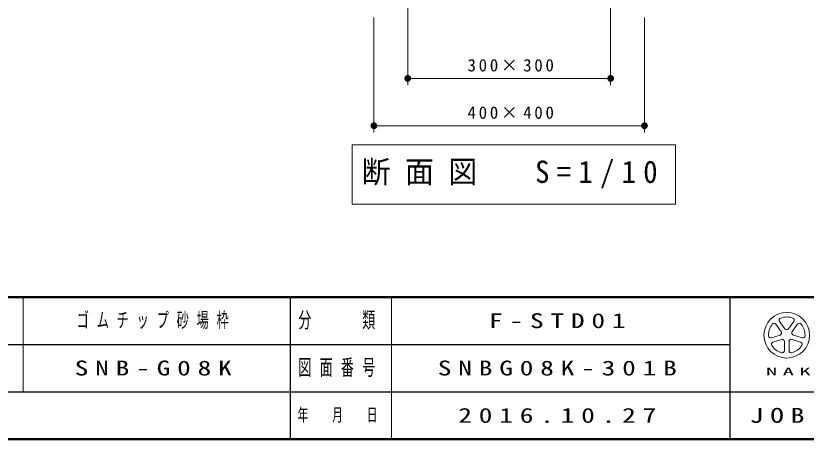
# Model space of a CAD drawing. Units: millimetres on the paper, with parts at other scales. Extents: x -385 to 0, y 0 to 267.
# Drawn here: x -175.6 to -58.7, y 0 to 62.6 of the extents above; entities that cross this region are included whole.
import ezdxf

# ---------------------------------------------------------------- set-up
doc = ezdxf.new("R2010")
doc.units = ezdxf.units.MM
doc.layers.add('LY_1', color=7, linetype='Continuous', lineweight=13)
doc.styles.add('ＭＳ ゴシック', font='')
doc.styles.get('ＭＳ ゴシック').set_extended_font_data('MS Gothic')

# ---------------------------------------------------------------- blocks, each defined once
blk = doc.blocks.new('filled_dot')
at = {"color": 0, "linetype": 'Continuous', "lineweight": -2, "const_width": 1.25}
blk.add_lwpolyline([(-0.625, 0, 1), (0.625, 0, 1)], format="xyb", close=True, dxfattribs=at)

msp = doc.modelspace()

# ---------------------------------------------------------------- linework, layer by layer
at = {"layer": 'LY_1'}
for p, q in [((-117.611, 72.336), (-117.611, 52.336)), ((-87.611, 72.336), (-87.611, 52.336)), ((-122.611, 62.336), (-122.611, 45.336)), ((-82.611, 62.336), (-82.611, 45.336)), ((-87.611, 53.336), (-117.611, 53.336)), ((-82.611, 46.336), (-122.611, 46.336)), ((-125.834, 43.527), (-125.834, 34.727)), ((-78.034, 43.527), (-125.834, 43.527)), ((-78.034, 34.727), (-78.034, 43.527)), ((-125.834, 34.727), (-78.034, 34.727)), ((-174.5, 21), (-174.5, 7)), ((-120, 21), (-120, 0)), ((-62.39, 15.917), (-63.175, 16.997)), ((-62.629, 17.393), (-61.844, 16.313)), ((-61.298, 16.313), (-60.513, 17.393)), ((-59.967, 16.997), (-60.752, 15.917)), ((-63.828, 14.985), (-62.559, 15.397)), ((-60.583, 15.397), (-59.313, 14.985)), ((-62.35, 14.755), (-63.62, 14.343)), ((-61.908, 13.099), (-61.908, 14.434)), ((-61.233, 14.434), (-61.233, 13.099)), ((-59.522, 14.343), (-60.792, 14.755))]:
    msp.add_line(p, q, dxfattribs=at)
at = {"layer": 'LY_1', "lineweight": 50}
for p, q in [((-385, 21), (0, 21)), ((-385, 0), (0, 0))]:
    msp.add_line(p, q, dxfattribs=at)
at = {"layer": 'LY_1', "lineweight": 25}
for p, q in [((-135, 21), (-135, 0)), ((-70, 21), (-70, 0)), ((-187.5, 14), (-70, 14)), ((-242.5, 7), (0, 7))]:
    msp.add_line(p, q, dxfattribs=at)
at = {"layer": 'LY_1'}
msp.add_circle((-61.571, 15.363), 3.375, dxfattribs=at)
for centre, radius, start, end in [((-62.356, 17.592), 0.338, 109.39847, 215.99997), ((-61.571, 15.363), 2.7, 70.60155, 109.39847), ((-60.786, 17.592), 0.338, 324, 70.60155), ((-61.571, 15.363), 2.7, 142.60154, 181.39846), ((-63.448, 16.798), 0.338, 35.99999, 142.60154), ((-59.694, 16.798), 0.338, 37.39846, 143.99995), ((-61.571, 15.363), 2.7, 358.60155, 37.39847), ((-63.933, 15.306), 0.338, 181.39848, 287.99997), ((-62.663, 15.718), 0.338, 287.99998, 35.99999), ((-61.571, 16.512), 0.338, 215.99998, 324), ((-60.479, 15.718), 0.338, 143.99996, 251.99999), ((-59.209, 15.306), 0.338, 252.00001, 358.60156), ((-63.516, 14.022), 0.338, 107.99999, 214.60154), ((-62.246, 14.434), 0.338, 359.99997, 107.99999), ((-60.896, 14.434), 0.338, 71.99997, 179.99999), ((-59.626, 14.022), 0.338, 325.39847, 71.99996), ((-61.571, 15.363), 2.7, 214.60156, 253.39848), ((-62.246, 13.099), 0.338, 253.39847, 359.99997), ((-60.896, 13.099), 0.338, 179.99999, 286.60154), ((-61.571, 15.363), 2.7, 286.60155, 325.39847)]:
    msp.add_arc(centre, radius, start, end, dxfattribs=at)

# ---------------------------------------------------------------- block references
at = {"layer": 'LY_1', "xscale": 0.4, "yscale": 0.4}
for p in [(-117.611, 53.336), (-122.611, 46.336)]:
    msp.add_blockref('filled_dot', p, dxfattribs=at)
at = {"layer": 'LY_1', "xscale": 0.4, "yscale": 0.4, "rotation": 180}
for p in [(-87.611, 53.336), (-82.611, 46.336)]:
    msp.add_blockref('filled_dot', p, dxfattribs=at)

# ---------------------------------------------------------------- texts
at = {"layer": 'LY_1', "style": 'ＭＳ ゴシック'}
for s, insert, char_height, attachment_point in [('\\T1.32;300×300', (-102.191, 54.336), 1.833, 8), ('\\T1.32;400×400', (-102.191, 47.336), 1.833, 8), ('\\T1.5;\\W0.95;断面図\u3000S=1/10', (-124.434, 39.127), 3.299, 4), ('\\T1.64;\\W0.6;ゴムチップ砂場枠', (-154.75, 17.5), 2.199, 5), ('\\T1.64;\\W0.6;分\u3000\u3000類', (-127.5, 17.5), 2.346, 5), ('\\T1.5;\\W1.35;F-STD01', (-95, 17.5), 2.199, 5), ('\\T1.64;\\W0.6;図面番号', (-127.5, 10.5), 2.346, 5), ('\\T1.5;\\W1.35;SNB-G08K', (-154.75, 10.5), 2.199, 5), ('\\T1.5;\\W1.35;SNBG08K-301B', (-95, 10.5), 2.199, 5), ('\\T1.5;\\W2.2;NAKAMURA\\~MFG.CORPORATION', (-35, 10), 1.1, 5), ('\\T1.64;\\W0.6;年\u3000月\u3000日', (-127.5, 3.5), 1.906, 5), ('\\T1.5;\\W1.35;2016.10.27', (-95, 3.5), 2.199, 5), ('\\T1.5;\\W1.35;JOB', (-62.5, 3.5), 2.199, 5)]:
    msp.add_mtext(s, dxfattribs=dict(at, insert=insert, char_height=char_height, attachment_point=attachment_point))

doc.saveas('drawing.dxf')
